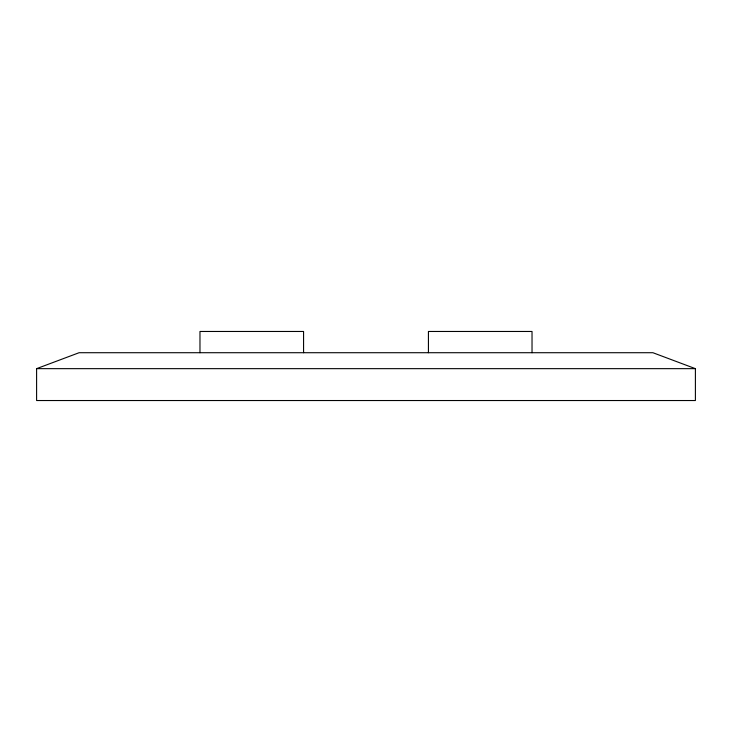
<?xml version="1.0" encoding="UTF-8"?>
<svg xmlns="http://www.w3.org/2000/svg" width="732" height="732" viewBox="0 0 732 732"><rect width="100%" height="100%" fill="white"/><g stroke="black" fill="none" stroke-linecap="round" stroke-linejoin="round"><path stroke-width="1.1" d="M36.6 368.654L79.102 352.714L652.898 352.714L695.4 368.654L695.4 400.532L36.6 400.532L36.6 368.654L695.4 368.654M532.027 352.714L532.027 331.468L428.43 331.468L428.43 352.714M303.57 352.714L303.57 331.468L199.973 331.468L199.973 352.714"/></g></svg>
